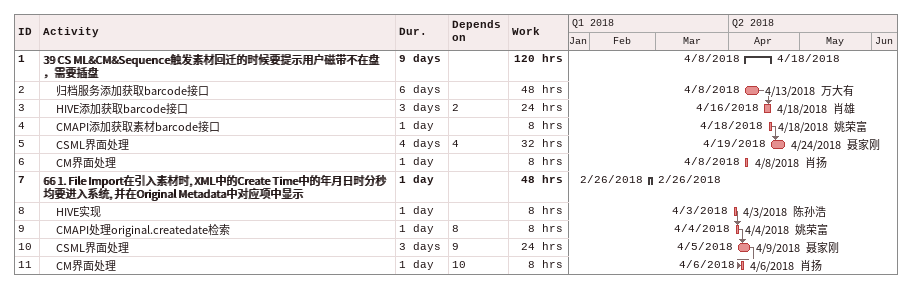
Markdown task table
| ID | Level | Task | Duration | Start | Finish | Predecessors | Resources | Work (h) |
|---|---|---|---|---|---|---|---|---|
| 1 | 1 | **39 CS ML&CM&Sequence触发素材回迁的时候要提示用户磁带不在盘，需要插盘** | 9d | 2018-04-08 | 2018-04-18 |  |  | 120 |
| 2 | 2 | 归档服务添加获取barcode接口 | 6d | 2018-04-08 | 2018-04-13 |  | 万大有 | 48 |
| 3 | 2 | HIVE添加获取barcode接口 | 3d | 2018-04-16 | 2018-04-18 | 2 | 肖雄 | 24 |
| 4 | 2 | CMAPI添加获取素材barcode接口 | 1d | 2018-04-18 | 2018-04-18 |  | 姚荣富 | 8 |
| 5 | 2 | CSML界面处理 | 4d | 2018-04-19 | 2018-04-24 | 4 | 聂家刚 | 32 |
| 6 | 2 | CM界面处理 | 1d | 2018-04-08 | 2018-04-08 |  | 肖扬 | 8 |
| 7 | 1 | **66 1. File Import在引入素材时, XML中的Create Time中的年月日时分秒均要进入系统, 并在Original Metadata中对应项中显示** | 1d | 2018-02-26 | 2018-02-26 |  |  | 48 |
| 8 | 2 | HIVE实现 | 1d | 2018-04-03 | 2018-04-03 |  | 陈孙浩 | 8 |
| 9 | 2 | CMAPI处理original.createdate检索 | 1d | 2018-04-04 | 2018-04-04 | 8 | 姚荣富 | 8 |
| 10 | 2 | CSML界面处理 | 3d | 2018-04-05 | 2018-04-09 | 9 | 聂家刚 | 24 |
| 11 | 2 | CM界面处理 | 1d | 2018-04-06 | 2018-04-06 | 10 | 肖扬 | 8 |
